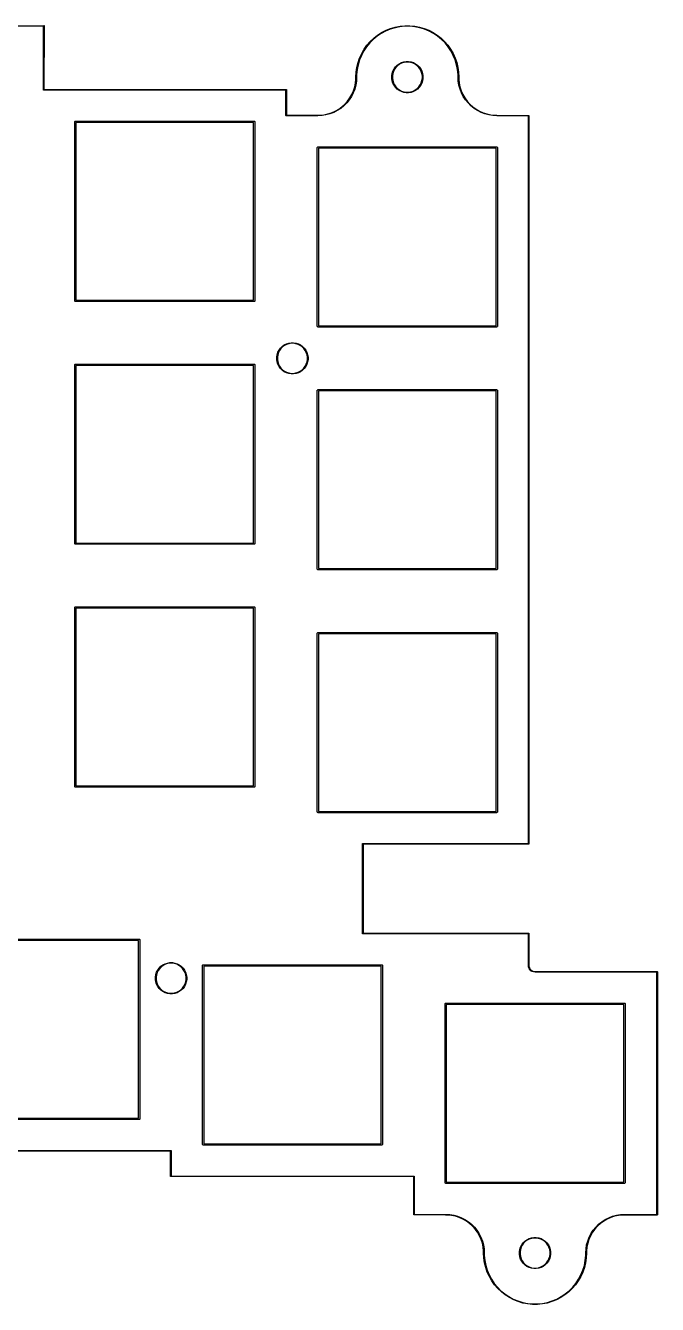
# Model space of a CAD drawing. Header units: millimetres. Extents: x 65 to 170, y -149 to -48.
# Drawn here: x 120.6 to 170.1, y -148.5 to -48.5 of the extents above; entities that cross this region are included whole.
import ezdxf

# ---------------------------------------------------------------- set-up
doc = ezdxf.new("R2010")
doc.units = ezdxf.units.MM
doc.layers.add('Edge.Cuts', color=254, linetype='CONTINUOUS', true_color=0xd0d2cd)

msp = doc.modelspace()

# ---------------------------------------------------------------- linework, layer by layer
at = {"layer": 'Edge.Cuts', "linetype": 'CONTINUOUS'}
for p, q in [((103.025, -48.475), (122.022325, -48.475)), ((122.01486, -48.525), (103.025, -48.525)), ((121.995, -53.4999), (122.01486, -48.525)), ((122.022325, -48.475), (122.030525, -48.466865)), ((122.030525, -48.466865), (122.049659, -48.466941)), ((122.065, -48.4901), (122.0451, -53.474986)), ((122.049659, -48.466941), (122.063135, -48.480525)), ((122.063135, -48.480525), (122.065, -48.4901)), ((148.165271, -49.221332), (148.4875, -49.014248)), ((148.798419, -48.902309), (148.453977, -49.086417)), ((148.4875, -49.014248), (148.827955, -48.838731)), ((149.159248, -48.752849), (148.798419, -48.902309)), ((148.827955, -48.838731), (149.183551, -48.696372)), ((149.532989, -48.639475), (149.159248, -48.752849)), ((149.183551, -48.696372), (149.55107, -48.588458)), ((149.916043, -48.563281), (149.532989, -48.639475)), ((149.55107, -48.588458), (149.927183, -48.515969)), ((150.304721, -48.525), (149.916043, -48.563281)), ((149.927183, -48.515969), (150.308483, -48.479559)), ((150.695279, -48.525), (150.304721, -48.525)), ((150.308483, -48.479559), (150.691517, -48.479559)), ((150.691517, -48.479559), (151.072817, -48.515969)), ((151.083957, -48.563281), (150.695279, -48.525)), ((151.072817, -48.515969), (151.44893, -48.588458)), ((151.467011, -48.639475), (151.083957, -48.563281)), ((151.44893, -48.588458), (151.816449, -48.696372)), ((151.840752, -48.752849), (151.467011, -48.639475)), ((151.816449, -48.696372), (152.172045, -48.838731)), ((152.201581, -48.902309), (151.840752, -48.752849)), ((152.172045, -48.838731), (152.5125, -49.014248)), ((152.546023, -49.086417), (152.201581, -48.902309)), ((152.5125, -49.014248), (152.834729, -49.221332)), ((147.113955, -50.323921), (147.336136, -50.01191)), ((147.551167, -49.827334), (147.303399, -50.129239)), ((147.336136, -50.01191), (147.58697, -49.722432)), ((147.827334, -49.551167), (147.551167, -49.827334)), ((147.58697, -49.722432), (147.864186, -49.458108)), ((148.129239, -49.303399), (147.827334, -49.551167)), ((147.864186, -49.458108), (148.165271, -49.221332)), ((148.453977, -49.086417), (148.129239, -49.303399)), ((152.870761, -49.303399), (152.546023, -49.086417)), ((152.834729, -49.221332), (153.135814, -49.458108)), ((153.172666, -49.551167), (152.870761, -49.303399)), ((153.135814, -49.458108), (153.41303, -49.722432)), ((153.448833, -49.827334), (153.172666, -49.551167)), ((153.41303, -49.722432), (153.663864, -50.01191)), ((153.696601, -50.129239), (153.448833, -49.827334)), ((153.663864, -50.01191), (153.886045, -50.323921)), ((146.638041, -51.366026), (146.763319, -51.004059)), ((146.902309, -50.798419), (146.752849, -51.159248)), ((146.763319, -51.004059), (146.922437, -50.655638)), ((147.086417, -50.453977), (146.902309, -50.798419)), ((146.922437, -50.655638), (147.113955, -50.323921)), ((147.303399, -50.129239), (147.086417, -50.453977)), ((153.913583, -50.453977), (153.696601, -50.129239)), ((153.886045, -50.323921), (154.077563, -50.655638)), ((154.097691, -50.798419), (153.913583, -50.453977)), ((154.077563, -50.655638), (154.236681, -51.004059)), ((154.247151, -51.159248), (154.097691, -50.798419)), ((154.236681, -51.004059), (154.361959, -51.366026)), ((146.493226, -52.117399), (146.547737, -51.738264)), ((146.563281, -51.916043), (146.525, -52.304721)), ((146.547737, -51.738264), (146.638041, -51.366026)), ((146.639475, -51.532989), (146.563281, -51.916043)), ((146.752849, -51.159248), (146.639475, -51.532989)), ((149.368248, -52.031213), (149.455516, -51.859939)), ((149.49505, -51.884166), (149.411085, -52.048957)), ((149.455516, -51.859939), (149.568503, -51.704426)), ((149.60376, -51.734539), (149.49505, -51.884166)), ((149.568503, -51.704426), (149.704426, -51.568503)), ((149.734539, -51.60376), (149.60376, -51.734539)), ((149.704426, -51.568503), (149.859939, -51.455516)), ((149.884166, -51.49505), (149.734539, -51.60376)), ((149.859939, -51.455516), (150.031213, -51.368248)), ((150.048957, -51.411085), (149.884166, -51.49505)), ((150.031213, -51.368248), (150.214029, -51.308847)), ((150.224854, -51.353933), (150.048957, -51.411085)), ((150.214029, -51.308847), (150.403888, -51.278776)), ((150.407526, -51.325), (150.224854, -51.353933)), ((150.403888, -51.278776), (150.596112, -51.278776)), ((150.592474, -51.325), (150.407526, -51.325)), ((150.775146, -51.353933), (150.592474, -51.325)), ((150.596112, -51.278776), (150.785971, -51.308847)), ((150.951043, -51.411085), (150.775146, -51.353933)), ((150.785971, -51.308847), (150.968787, -51.368248)), ((151.115834, -51.49505), (150.951043, -51.411085)), ((150.968787, -51.368248), (151.140061, -51.455516)), ((151.265461, -51.60376), (151.115834, -51.49505)), ((151.140061, -51.455516), (151.295574, -51.568503)), ((151.39624, -51.734539), (151.265461, -51.60376)), ((151.295574, -51.568503), (151.431497, -51.704426)), ((151.50495, -51.884166), (151.39624, -51.734539)), ((151.431497, -51.704426), (151.544484, -51.859939)), ((151.588915, -52.048957), (151.50495, -51.884166)), ((151.544484, -51.859939), (151.631752, -52.031213)), ((154.360525, -51.532989), (154.247151, -51.159248)), ((154.436719, -51.916043), (154.360525, -51.532989)), ((154.361959, -51.366026), (154.452263, -51.738264)), ((154.475, -52.304721), (154.436719, -51.916043)), ((154.452263, -51.738264), (154.506774, -52.117399)), ((146.377573, -53.271043), (146.442405, -52.966031)), ((146.442405, -52.966031), (146.475, -52.655913)), ((146.508429, -52.816199), (146.458896, -53.128933)), ((146.475, -52.5), (146.493226, -52.117399)), ((146.475, -52.655913), (146.475, -52.5)), ((146.525, -52.5), (146.508429, -52.816199)), ((146.525, -52.304721), (146.525, -52.5)), ((149.278776, -52.403888), (149.308847, -52.214029)), ((149.278776, -52.407526), (149.278776, -52.403888)), ((149.278776, -52.596112), (149.278776, -52.407526)), ((149.308847, -52.785971), (149.278776, -52.596112)), ((149.308847, -52.214029), (149.368248, -52.031213)), ((149.368248, -52.968787), (149.308847, -52.785971)), ((149.353933, -52.224854), (149.325, -52.407526)), ((149.325, -52.407526), (149.325, -52.592474)), ((149.325, -52.592474), (149.353933, -52.775146)), ((149.411085, -52.048957), (149.353933, -52.224854)), ((149.353933, -52.775146), (149.411085, -52.951043)), ((149.455516, -53.140061), (149.368248, -52.968787)), ((149.411085, -52.951043), (149.49505, -53.115834)), ((151.50495, -53.115834), (151.588915, -52.951043)), ((151.631752, -52.968787), (151.544484, -53.140061)), ((151.646067, -52.224854), (151.588915, -52.048957)), ((151.588915, -52.951043), (151.646067, -52.775146)), ((151.631752, -52.031213), (151.691153, -52.214029)), ((151.691153, -52.785971), (151.631752, -52.968787)), ((151.675, -52.407526), (151.646067, -52.224854)), ((151.646067, -52.775146), (151.675, -52.592474)), ((151.675, -52.592474), (151.675, -52.407526)), ((151.691153, -52.214029), (151.721224, -52.403888)), ((151.721224, -52.596112), (151.691153, -52.785971)), ((151.721224, -52.403888), (151.721224, -52.596112)), ((154.475, -52.5), (154.475, -52.304721)), ((154.491571, -52.816199), (154.475, -52.5)), ((154.541104, -53.128933), (154.491571, -52.816199)), ((154.506774, -52.117399), (154.525, -52.5)), ((154.525, -52.5), (154.525, -52.655913)), ((154.525, -52.655913), (154.557595, -52.966031)), ((154.557595, -52.966031), (154.622427, -53.271043)), ((121.996865, -53.509475), (121.995, -53.4999)), ((121.996907, -53.509518), (121.996865, -53.509475)), ((121.996908, -53.509579), (121.996907, -53.509518)), ((122.003611, -53.516275), (121.996908, -53.509579)), ((122.010341, -53.523059), (122.003611, -53.516275)), ((122.010402, -53.523059), (122.010341, -53.523059)), ((122.010445, -53.523102), (122.010402, -53.523059)), ((122.020013, -53.525), (122.010445, -53.523102)), ((140.985, -53.515013), (122.020013, -53.525)), ((122.0451, -53.474986), (141.009987, -53.465)), ((140.985, -55.5), (140.985, -53.515013)), ((141.009987, -53.465), (141.019555, -53.466898)), ((141.019555, -53.466898), (141.01956, -53.466903)), ((141.01956, -53.466903), (141.019567, -53.466903)), ((141.019567, -53.466903), (141.026323, -53.473659)), ((141.026323, -53.473659), (141.033092, -53.480421)), ((141.033092, -53.480421), (141.033092, -53.480428)), ((141.033092, -53.480428), (141.033097, -53.480433)), ((141.033097, -53.480433), (141.035, -53.49)), ((141.035, -53.49), (141.035, -55.475)), ((146.119726, -54.0125), (145.947276, -54.27805)), ((145.998469, -54.122525), (146.154382, -53.852475)), ((146.263475, -53.730378), (146.119726, -54.0125)), ((146.154382, -53.852475), (146.281213, -53.567608)), ((146.376946, -53.434776), (146.263475, -53.730378)), ((146.281213, -53.567608), (146.377573, -53.271043)), ((146.458896, -53.128933), (146.376946, -53.434776)), ((149.568503, -53.295574), (149.455516, -53.140061)), ((149.49505, -53.115834), (149.60376, -53.265461)), ((149.704426, -53.431497), (149.568503, -53.295574)), ((149.60376, -53.265461), (149.734539, -53.39624)), ((149.859939, -53.544484), (149.704426, -53.431497)), ((149.734539, -53.39624), (149.884166, -53.50495)), ((150.031213, -53.631752), (149.859939, -53.544484)), ((149.884166, -53.50495), (150.048957, -53.588915)), ((150.214029, -53.691153), (150.031213, -53.631752)), ((150.048957, -53.588915), (150.224854, -53.646067)), ((150.403888, -53.721224), (150.214029, -53.691153)), ((150.224854, -53.646067), (150.407526, -53.675)), ((150.596112, -53.721224), (150.403888, -53.721224)), ((150.407526, -53.675), (150.592474, -53.675)), ((150.592474, -53.675), (150.775146, -53.646067)), ((150.785971, -53.691153), (150.596112, -53.721224)), ((150.775146, -53.646067), (150.951043, -53.588915)), ((150.968787, -53.631752), (150.785971, -53.691153)), ((150.951043, -53.588915), (151.115834, -53.50495)), ((151.140061, -53.544484), (150.968787, -53.631752)), ((151.115834, -53.50495), (151.265461, -53.39624)), ((151.295574, -53.431497), (151.140061, -53.544484)), ((151.265461, -53.39624), (151.39624, -53.265461)), ((151.431497, -53.295574), (151.295574, -53.431497)), ((151.39624, -53.265461), (151.50495, -53.115834)), ((151.544484, -53.140061), (151.431497, -53.295574)), ((154.623054, -53.434776), (154.541104, -53.128933)), ((154.622427, -53.271043), (154.718787, -53.567608)), ((154.736525, -53.730378), (154.623054, -53.434776)), ((154.718787, -53.567608), (154.845618, -53.852475)), ((154.880274, -54.0125), (154.736525, -53.730378)), ((154.845618, -53.852475), (155.001531, -54.122525)), ((155.052724, -54.27805), (154.880274, -54.0125)), ((144.852475, -55.154382), (145.122525, -54.998469)), ((145.27805, -54.947276), (145.0125, -55.119726)), ((145.122525, -54.998469), (145.374797, -54.815182)), ((145.52412, -54.748013), (145.27805, -54.947276)), ((145.374797, -54.815182), (145.606529, -54.606529)), ((145.748013, -54.52412), (145.52412, -54.748013)), ((145.606529, -54.606529), (145.815182, -54.374797)), ((145.947276, -54.27805), (145.748013, -54.52412)), ((145.815182, -54.374797), (145.998469, -54.122525)), ((155.001531, -54.122525), (155.184818, -54.374797)), ((155.251987, -54.52412), (155.052724, -54.27805)), ((155.184818, -54.374797), (155.393471, -54.606529)), ((155.47588, -54.748013), (155.251987, -54.52412)), ((155.393471, -54.606529), (155.625203, -54.815182)), ((155.72195, -54.947276), (155.47588, -54.748013)), ((155.625203, -54.815182), (155.877475, -54.998469)), ((155.9875, -55.119726), (155.72195, -54.947276)), ((155.877475, -54.998469), (156.147525, -55.154382)), ((124.45, -56), (124.453806, -55.980866)), ((124.45, -70), (124.45, -56)), ((124.453806, -55.980866), (124.480866, -55.953806)), ((124.480866, -55.953806), (124.5, -55.95)), ((124.5, -55.95), (138.5, -55.95)), ((138.5, -55.95), (138.519134, -55.953806)), ((138.519134, -55.953806), (138.546194, -55.980866)), ((138.546194, -55.980866), (138.55, -56)), ((138.55, -56), (138.55, -70)), ((140.986903, -55.509567), (140.985, -55.5)), ((141.000433, -55.523097), (140.986903, -55.509567)), ((141.01, -55.525), (141.000433, -55.523097)), ((143.5, -55.525), (141.01, -55.525)), ((141.035, -55.475), (143.5, -55.475)), ((143.5, -55.475), (143.655913, -55.475)), ((143.816199, -55.508429), (143.5, -55.525)), ((143.655913, -55.475), (143.966031, -55.442405)), ((144.128933, -55.458896), (143.816199, -55.508429)), ((143.966031, -55.442405), (144.271043, -55.377573)), ((144.434776, -55.376946), (144.128933, -55.458896)), ((144.271043, -55.377573), (144.567608, -55.281213)), ((144.730378, -55.263475), (144.434776, -55.376946)), ((144.567608, -55.281213), (144.852475, -55.154382)), ((145.0125, -55.119726), (144.730378, -55.263475)), ((156.269622, -55.263475), (155.9875, -55.119726)), ((156.147525, -55.154382), (156.432392, -55.281213)), ((156.565224, -55.376946), (156.269622, -55.263475)), ((156.432392, -55.281213), (156.728957, -55.377573)), ((156.871067, -55.458896), (156.565224, -55.376946)), ((156.728957, -55.377573), (157.033969, -55.442405)), ((157.183801, -55.508429), (156.871067, -55.458896)), ((157.033969, -55.442405), (157.344087, -55.475)), ((157.499738, -55.524986), (157.183801, -55.508429)), ((157.344087, -55.475), (157.5, -55.475)), ((157.4998, -55.524999), (157.499738, -55.524986)), ((159.975, -55.5448), (157.4998, -55.524999)), ((157.5, -55.475), (157.500075, -55.475024)), ((157.500075, -55.475024), (157.5002, -55.475001)), ((157.5002, -55.475001), (160.0002, -55.495001)), ((159.975, -112.455), (159.975, -55.5448)), ((160.0002, -55.495001), (160.009379, -55.496903)), ((160.009379, -55.496903), (160.009567, -55.496903)), ((160.009567, -55.496903), (160.009616, -55.496952)), ((160.009616, -55.496952), (160.009751, -55.49698)), ((160.009751, -55.49698), (160.016399, -55.503735)), ((160.016399, -55.503735), (160.023097, -55.510433)), ((160.023097, -55.510433), (160.023123, -55.510568)), ((160.023123, -55.510568), (160.023173, -55.510618)), ((160.023173, -55.510618), (160.023171, -55.510807)), ((160.023171, -55.510807), (160.025, -55.52)), ((160.025, -55.52), (160.025, -112.48)), ((124.55, -56.05), (124.55, -69.95)), ((138.45, -56.05), (124.55, -56.05)), ((138.45, -69.95), (138.45, -56.05)), ((143.45, -58), (143.453806, -57.980866)), ((143.45, -72), (143.45, -58)), ((143.453806, -57.980866), (143.480866, -57.953806)), ((143.480866, -57.953806), (143.5, -57.95)), ((143.5, -57.95), (157.5, -57.95)), ((157.5, -57.95), (157.519134, -57.953806)), ((157.519134, -57.953806), (157.546194, -57.980866)), ((157.546194, -57.980866), (157.55, -58)), ((157.55, -58), (157.55, -72)), ((143.55, -58.05), (143.55, -71.95)), ((157.45, -58.05), (143.55, -58.05)), ((157.45, -71.95), (157.45, -58.05)), ((124.453806, -70.019134), (124.45, -70)), ((124.480866, -70.046194), (124.453806, -70.019134)), ((124.55, -69.95), (138.45, -69.95)), ((138.546194, -70.019134), (138.519134, -70.046194)), ((138.55, -70), (138.546194, -70.019134)), ((124.5, -70.05), (124.480866, -70.046194)), ((138.5, -70.05), (124.5, -70.05)), ((138.519134, -70.046194), (138.5, -70.05)), ((143.453806, -72.019134), (143.45, -72)), ((143.480866, -72.046194), (143.453806, -72.019134)), ((143.55, -71.95), (157.45, -71.95)), ((157.546194, -72.019134), (157.519134, -72.046194)), ((157.55, -72), (157.546194, -72.019134)), ((143.5, -72.05), (143.480866, -72.046194)), ((157.5, -72.05), (143.5, -72.05)), ((157.519134, -72.046194), (157.5, -72.05)), ((140.308847, -74.214029), (140.368248, -74.031213)), ((140.368248, -74.031213), (140.455516, -73.859939)), ((140.49505, -73.884166), (140.411085, -74.048957)), ((140.455516, -73.859939), (140.568503, -73.704426)), ((140.60376, -73.734539), (140.49505, -73.884166)), ((140.568503, -73.704426), (140.704426, -73.568503)), ((140.734539, -73.60376), (140.60376, -73.734539)), ((140.704426, -73.568503), (140.859939, -73.455516)), ((140.884166, -73.49505), (140.734539, -73.60376)), ((140.859939, -73.455516), (141.031213, -73.368248)), ((141.048957, -73.411085), (140.884166, -73.49505)), ((141.031213, -73.368248), (141.214029, -73.308847)), ((141.224854, -73.353933), (141.048957, -73.411085)), ((141.214029, -73.308847), (141.403888, -73.278776)), ((141.407526, -73.325), (141.224854, -73.353933)), ((141.403888, -73.278776), (141.596112, -73.278776)), ((141.592474, -73.325), (141.407526, -73.325)), ((141.775146, -73.353933), (141.592474, -73.325)), ((141.596112, -73.278776), (141.785971, -73.308847)), ((141.951043, -73.411085), (141.775146, -73.353933)), ((141.785971, -73.308847), (141.968787, -73.368248)), ((142.115834, -73.49505), (141.951043, -73.411085)), ((141.968787, -73.368248), (142.140061, -73.455516)), ((142.265461, -73.60376), (142.115834, -73.49505)), ((142.140061, -73.455516), (142.295574, -73.568503)), ((142.39624, -73.734539), (142.265461, -73.60376)), ((142.295574, -73.568503), (142.431497, -73.704426)), ((142.50495, -73.884166), (142.39624, -73.734539)), ((142.431497, -73.704426), (142.544484, -73.859939)), ((142.588915, -74.048957), (142.50495, -73.884166)), ((142.544484, -73.859939), (142.631752, -74.031213)), ((142.631752, -74.031213), (142.691153, -74.214029)), ((124.45, -75), (124.453806, -74.980866)), ((124.45, -89), (124.45, -75)), ((124.453806, -74.980866), (124.480866, -74.953806)), ((124.480866, -74.953806), (124.5, -74.95)), ((124.5, -74.95), (138.5, -74.95)), ((138.5, -74.95), (138.519134, -74.953806)), ((138.519134, -74.953806), (138.546194, -74.980866)), ((138.546194, -74.980866), (138.55, -75)), ((138.55, -75), (138.55, -89)), ((140.278776, -74.403888), (140.308847, -74.214029)), ((140.278776, -74.407526), (140.278776, -74.403888)), ((140.278776, -74.596112), (140.278776, -74.407526)), ((140.308847, -74.785971), (140.278776, -74.596112)), ((140.368248, -74.968787), (140.308847, -74.785971)), ((140.353933, -74.224854), (140.325, -74.407526)), ((140.325, -74.407526), (140.325, -74.592474)), ((140.325, -74.592474), (140.353933, -74.775146)), ((140.411085, -74.048957), (140.353933, -74.224854)), ((140.353933, -74.775146), (140.411085, -74.951043)), ((140.455516, -75.140061), (140.368248, -74.968787)), ((140.411085, -74.951043), (140.49505, -75.115834)), ((142.50495, -75.115834), (142.588915, -74.951043)), ((142.631752, -74.968787), (142.544484, -75.140061)), ((142.646067, -74.224854), (142.588915, -74.048957)), ((142.588915, -74.951043), (142.646067, -74.775146)), ((142.691153, -74.785971), (142.631752, -74.968787)), ((142.675, -74.407526), (142.646067, -74.224854)), ((142.646067, -74.775146), (142.675, -74.592474)), ((142.675, -74.592474), (142.675, -74.407526)), ((142.691153, -74.214029), (142.721224, -74.403888)), ((142.721224, -74.596112), (142.691153, -74.785971)), ((142.721224, -74.403888), (142.721224, -74.596112)), ((124.55, -75.05), (124.55, -88.95)), ((138.45, -75.05), (124.55, -75.05)), ((138.45, -88.95), (138.45, -75.05)), ((140.568503, -75.295574), (140.455516, -75.140061)), ((140.49505, -75.115834), (140.60376, -75.265461)), ((140.704426, -75.431497), (140.568503, -75.295574)), ((140.60376, -75.265461), (140.734539, -75.39624)), ((140.859939, -75.544484), (140.704426, -75.431497)), ((140.734539, -75.39624), (140.884166, -75.50495)), ((141.031213, -75.631752), (140.859939, -75.544484)), ((140.884166, -75.50495), (141.048957, -75.588915)), ((141.214029, -75.691153), (141.031213, -75.631752)), ((141.048957, -75.588915), (141.224854, -75.646067)), ((141.403888, -75.721224), (141.214029, -75.691153)), ((141.224854, -75.646067), (141.407526, -75.675)), ((141.596112, -75.721224), (141.403888, -75.721224)), ((141.407526, -75.675), (141.592474, -75.675)), ((141.592474, -75.675), (141.775146, -75.646067)), ((141.785971, -75.691153), (141.596112, -75.721224)), ((141.775146, -75.646067), (141.951043, -75.588915)), ((141.968787, -75.631752), (141.785971, -75.691153)), ((141.951043, -75.588915), (142.115834, -75.50495)), ((142.140061, -75.544484), (141.968787, -75.631752)), ((142.115834, -75.50495), (142.265461, -75.39624)), ((142.295574, -75.431497), (142.140061, -75.544484)), ((142.265461, -75.39624), (142.39624, -75.265461)), ((142.431497, -75.295574), (142.295574, -75.431497)), ((142.39624, -75.265461), (142.50495, -75.115834)), ((142.544484, -75.140061), (142.431497, -75.295574)), ((143.45, -77), (143.453806, -76.980866)), ((143.45, -91), (143.45, -77)), ((143.453806, -76.980866), (143.480866, -76.953806)), ((143.480866, -76.953806), (143.5, -76.95)), ((143.5, -76.95), (157.5, -76.95)), ((157.5, -76.95), (157.519134, -76.953806)), ((157.519134, -76.953806), (157.546194, -76.980866)), ((157.546194, -76.980866), (157.55, -77)), ((157.55, -77), (157.55, -91)), ((143.55, -77.05), (143.55, -90.95)), ((157.45, -77.05), (143.55, -77.05)), ((157.45, -90.95), (157.45, -77.05)), ((124.453806, -89.019134), (124.45, -89)), ((124.480866, -89.046194), (124.453806, -89.019134)), ((124.5, -89.05), (124.480866, -89.046194)), ((124.55, -88.95), (138.45, -88.95)), ((138.519134, -89.046194), (138.5, -89.05)), ((138.546194, -89.019134), (138.519134, -89.046194)), ((138.55, -89), (138.546194, -89.019134)), ((138.5, -89.05), (124.5, -89.05)), ((143.453806, -91.019134), (143.45, -91)), ((143.480866, -91.046194), (143.453806, -91.019134)), ((143.5, -91.05), (143.480866, -91.046194)), ((143.55, -90.95), (157.45, -90.95)), ((157.519134, -91.046194), (157.5, -91.05)), ((157.546194, -91.019134), (157.519134, -91.046194)), ((157.55, -91), (157.546194, -91.019134)), ((157.5, -91.05), (143.5, -91.05)), ((124.45, -94), (124.453806, -93.980866)), ((124.45, -108), (124.45, -94)), ((124.453806, -93.980866), (124.480866, -93.953806)), ((124.480866, -93.953806), (124.5, -93.95)), ((124.5, -93.95), (138.5, -93.95)), ((124.55, -94.05), (124.55, -107.95)), ((138.45, -94.05), (124.55, -94.05)), ((138.45, -107.95), (138.45, -94.05)), ((138.5, -93.95), (138.519134, -93.953806)), ((138.519134, -93.953806), (138.546194, -93.980866)), ((138.546194, -93.980866), (138.55, -94)), ((138.55, -94), (138.55, -108)), ((143.45, -96), (143.453806, -95.980866)), ((143.45, -110), (143.45, -96)), ((143.453806, -95.980866), (143.480866, -95.953806)), ((143.480866, -95.953806), (143.5, -95.95)), ((143.5, -95.95), (157.5, -95.95)), ((143.55, -96.05), (143.55, -109.95)), ((157.45, -96.05), (143.55, -96.05)), ((157.45, -109.95), (157.45, -96.05)), ((157.5, -95.95), (157.519134, -95.953806)), ((157.519134, -95.953806), (157.546194, -95.980866)), ((157.546194, -95.980866), (157.55, -96)), ((157.55, -96), (157.55, -110)), ((124.453806, -108.019134), (124.45, -108)), ((124.480866, -108.046194), (124.453806, -108.019134)), ((124.5, -108.05), (124.480866, -108.046194)), ((138.5, -108.05), (124.5, -108.05)), ((124.55, -107.95), (138.45, -107.95)), ((138.519134, -108.046194), (138.5, -108.05)), ((138.546194, -108.019134), (138.519134, -108.046194)), ((138.55, -108), (138.546194, -108.019134)), ((143.453806, -110.019134), (143.45, -110)), ((143.480866, -110.046194), (143.453806, -110.019134)), ((143.5, -110.05), (143.480866, -110.046194)), ((157.5, -110.05), (143.5, -110.05)), ((143.55, -109.95), (157.45, -109.95)), ((157.519134, -110.046194), (157.5, -110.05)), ((157.546194, -110.019134), (157.519134, -110.046194)), ((157.55, -110), (157.546194, -110.019134)), ((146.985, -112.48), (146.986903, -112.470433)), ((146.985, -119.5), (146.985, -112.48)), ((146.986903, -112.470433), (147.000433, -112.456903)), ((147.000433, -112.456903), (147.01, -112.455)), ((147.01, -112.455), (159.975, -112.455)), ((160, -112.505), (147.035, -112.505)), ((147.035, -112.505), (147.035, -119.475)), ((160.009567, -112.503097), (160, -112.505)), ((160.023097, -112.489567), (160.009567, -112.503097)), ((160.025, -112.48), (160.023097, -112.489567)), ((115.5, -119.95), (129.5, -119.95)), ((129.45, -120.05), (115.55, -120.05)), ((129.45, -133.95), (129.45, -120.05)), ((129.5, -119.95), (129.519134, -119.953806)), ((129.519134, -119.953806), (129.546194, -119.980866)), ((129.546194, -119.980866), (129.55, -120)), ((129.55, -120), (129.55, -134)), ((146.986903, -119.509567), (146.985, -119.5)), ((147.000433, -119.523097), (146.986903, -119.509567)), ((147.01, -119.525), (147.000433, -119.523097)), ((159.975, -119.525), (147.01, -119.525)), ((147.035, -119.475), (160, -119.475)), ((159.975, -122), (159.975, -119.525)), ((160, -119.475), (160.009567, -119.476903)), ((160.009567, -119.476903), (160.023097, -119.490433)), ((160.023097, -119.490433), (160.025, -119.5)), ((160.025, -119.5), (160.025, -122)), ((131.204426, -122.068503), (131.359939, -121.955516)), ((131.384166, -121.99505), (131.234539, -122.10376)), ((131.359939, -121.955516), (131.531213, -121.868248)), ((131.548957, -121.911085), (131.384166, -121.99505)), ((131.531213, -121.868248), (131.714029, -121.808847)), ((131.724854, -121.853933), (131.548957, -121.911085)), ((131.714029, -121.808847), (131.903888, -121.778776)), ((131.907526, -121.825), (131.724854, -121.853933)), ((131.903888, -121.778776), (132.096112, -121.778776)), ((132.092474, -121.825), (131.907526, -121.825)), ((132.275146, -121.853933), (132.092474, -121.825)), ((132.096112, -121.778776), (132.285971, -121.808847)), ((132.451043, -121.911085), (132.275146, -121.853933)), ((132.285971, -121.808847), (132.468787, -121.868248)), ((132.615834, -121.99505), (132.451043, -121.911085)), ((132.468787, -121.868248), (132.640061, -121.955516)), ((132.765461, -122.10376), (132.615834, -121.99505)), ((132.640061, -121.955516), (132.795574, -122.068503)), ((134.45, -122), (134.453806, -121.980866)), ((134.45, -136), (134.45, -122)), ((134.453806, -121.980866), (134.480866, -121.953806)), ((134.480866, -121.953806), (134.5, -121.95)), ((134.5, -121.95), (148.5, -121.95)), ((134.55, -122.05), (134.55, -135.95)), ((148.45, -122.05), (134.55, -122.05)), ((148.45, -135.95), (148.45, -122.05)), ((148.5, -121.95), (148.519134, -121.953806)), ((148.519134, -121.953806), (148.546194, -121.980866)), ((148.546194, -121.980866), (148.55, -122)), ((148.55, -122), (148.55, -136)), ((159.988163, -122.116823), (159.975, -122)), ((160.025, -122), (160.025, -122.062535)), ((160.025, -122.062535), (160.057371, -122.183343)), ((130.778776, -122.903888), (130.808847, -122.714029)), ((130.778776, -122.907526), (130.778776, -122.903888)), ((130.778776, -123.096112), (130.778776, -122.907526)), ((130.808847, -122.714029), (130.868248, -122.531213)), ((130.853933, -122.724854), (130.825, -122.907526)), ((130.825, -122.907526), (130.825, -123.092474)), ((130.911085, -122.548957), (130.853933, -122.724854)), ((130.868248, -122.531213), (130.955516, -122.359939)), ((130.99505, -122.384166), (130.911085, -122.548957)), ((130.955516, -122.359939), (131.068503, -122.204426)), ((131.10376, -122.234539), (130.99505, -122.384166)), ((131.068503, -122.204426), (131.204426, -122.068503)), ((131.234539, -122.10376), (131.10376, -122.234539)), ((132.89624, -122.234539), (132.765461, -122.10376)), ((132.795574, -122.068503), (132.931497, -122.204426)), ((133.00495, -122.384166), (132.89624, -122.234539)), ((132.931497, -122.204426), (133.044484, -122.359939)), ((133.088915, -122.548957), (133.00495, -122.384166)), ((133.044484, -122.359939), (133.131752, -122.531213)), ((133.146067, -122.724854), (133.088915, -122.548957)), ((133.131752, -122.531213), (133.191153, -122.714029)), ((133.175, -122.907526), (133.146067, -122.724854)), ((133.175, -123.092474), (133.175, -122.907526)), ((133.191153, -122.714029), (133.221224, -122.903888)), ((133.221224, -122.903888), (133.221224, -123.096112)), ((160.026992, -122.227789), (159.988163, -122.116823)), ((160.089539, -122.327332), (160.026992, -122.227789)), ((160.057371, -122.183343), (160.119906, -122.291657)), ((160.172668, -122.410461), (160.089539, -122.327332)), ((160.119906, -122.291657), (160.208343, -122.380094)), ((160.272211, -122.473008), (160.172668, -122.410461)), ((160.208343, -122.380094), (160.316657, -122.442629)), ((160.383177, -122.511837), (160.272211, -122.473008)), ((160.316657, -122.442629), (160.437465, -122.475)), ((160.5, -122.525), (160.383177, -122.511837)), ((160.437465, -122.475), (160.5, -122.475)), ((160.5, -122.475), (170.06, -122.475)), ((170.035, -122.525), (160.5, -122.525)), ((170.035, -141.475), (170.035, -122.525)), ((170.06, -122.475), (170.069567, -122.476903)), ((170.069567, -122.476903), (170.083097, -122.490433)), ((170.083097, -122.490433), (170.085, -122.5)), ((170.085, -122.5), (170.085, -141.5)), ((130.808847, -123.285971), (130.778776, -123.096112)), ((130.868248, -123.468787), (130.808847, -123.285971)), ((130.825, -123.092474), (130.853933, -123.275146)), ((130.853933, -123.275146), (130.911085, -123.451043)), ((130.955516, -123.640061), (130.868248, -123.468787)), ((130.911085, -123.451043), (130.99505, -123.615834)), ((131.068503, -123.795574), (130.955516, -123.640061)), ((130.99505, -123.615834), (131.10376, -123.765461)), ((131.204426, -123.931497), (131.068503, -123.795574)), ((131.10376, -123.765461), (131.234539, -123.89624)), ((131.359939, -124.044484), (131.204426, -123.931497)), ((131.234539, -123.89624), (131.384166, -124.00495)), ((131.531213, -124.131752), (131.359939, -124.044484)), ((131.384166, -124.00495), (131.548957, -124.088915)), ((132.451043, -124.088915), (132.615834, -124.00495)), ((132.640061, -124.044484), (132.468787, -124.131752)), ((132.615834, -124.00495), (132.765461, -123.89624)), ((132.795574, -123.931497), (132.640061, -124.044484)), ((132.765461, -123.89624), (132.89624, -123.765461)), ((132.931497, -123.795574), (132.795574, -123.931497)), ((132.89624, -123.765461), (133.00495, -123.615834)), ((133.044484, -123.640061), (132.931497, -123.795574)), ((133.00495, -123.615834), (133.088915, -123.451043)), ((133.131752, -123.468787), (133.044484, -123.640061)), ((133.088915, -123.451043), (133.146067, -123.275146)), ((133.191153, -123.285971), (133.131752, -123.468787)), ((133.146067, -123.275146), (133.175, -123.092474)), ((133.221224, -123.096112), (133.191153, -123.285971)), ((131.714029, -124.191153), (131.531213, -124.131752)), ((131.548957, -124.088915), (131.724854, -124.146067)), ((131.903888, -124.221224), (131.714029, -124.191153)), ((131.724854, -124.146067), (131.907526, -124.175)), ((132.096112, -124.221224), (131.903888, -124.221224)), ((131.907526, -124.175), (132.092474, -124.175)), ((132.092474, -124.175), (132.275146, -124.146067)), ((132.285971, -124.191153), (132.096112, -124.221224)), ((132.275146, -124.146067), (132.451043, -124.088915)), ((132.468787, -124.131752), (132.285971, -124.191153)), ((153.45, -125), (153.453806, -124.980866)), ((153.45, -139), (153.45, -125)), ((153.453806, -124.980866), (153.480866, -124.953806)), ((153.480866, -124.953806), (153.5, -124.95)), ((153.5, -124.95), (167.5, -124.95)), ((153.55, -125.05), (153.55, -138.95)), ((167.45, -125.05), (153.55, -125.05)), ((167.45, -138.95), (167.45, -125.05)), ((167.5, -124.95), (167.519134, -124.953806)), ((167.519134, -124.953806), (167.546194, -124.980866)), ((167.546194, -124.980866), (167.55, -125)), ((167.55, -125), (167.55, -139)), ((129.5, -134.05), (115.5, -134.05)), ((115.55, -133.95), (129.45, -133.95)), ((129.519134, -134.046194), (129.5, -134.05)), ((129.546194, -134.019134), (129.519134, -134.046194)), ((129.55, -134), (129.546194, -134.019134)), ((134.453806, -136.019134), (134.45, -136)), ((134.480866, -136.046194), (134.453806, -136.019134)), ((134.5, -136.05), (134.480866, -136.046194)), ((148.5, -136.05), (134.5, -136.05)), ((134.55, -135.95), (148.45, -135.95)), ((148.519134, -136.046194), (148.5, -136.05)), ((148.546194, -136.019134), (148.519134, -136.046194)), ((148.55, -136), (148.546194, -136.019134)), ((81.500004, -136.475), (131.98, -136.475)), ((131.955, -136.525), (81.500004, -136.525)), ((131.955, -138.5), (131.955, -136.525)), ((131.98, -136.475), (131.989567, -136.476903)), ((131.989567, -136.476903), (132.003097, -136.490433)), ((132.003097, -136.490433), (132.005, -136.5)), ((132.005, -136.5), (132.005, -138.475)), ((131.956903, -138.509567), (131.955, -138.5)), ((131.970433, -138.523097), (131.956903, -138.509567)), ((131.98, -138.525), (131.970433, -138.523097)), ((150.995, -138.525), (131.98, -138.525)), ((132.005, -138.475), (151.02, -138.475)), ((150.995, -141.49), (150.995, -138.525)), ((151.02, -138.475), (151.029567, -138.476903)), ((151.029567, -138.476903), (151.043097, -138.490433)), ((151.043097, -138.490433), (151.045, -138.5)), ((151.045, -138.5), (151.045, -141.4651)), ((153.453806, -139.019134), (153.45, -139)), ((153.480866, -139.046194), (153.453806, -139.019134)), ((153.5, -139.05), (153.480866, -139.046194)), ((167.5, -139.05), (153.5, -139.05)), ((153.55, -138.95), (167.45, -138.95)), ((167.519134, -139.046194), (167.5, -139.05)), ((167.546194, -139.019134), (167.519134, -139.046194)), ((167.55, -139), (167.546194, -139.019134)), ((150.996865, -141.499377), (150.995, -141.49)), ((150.996865, -141.499474), (150.996865, -141.499377)), ((150.996889, -141.499498), (150.996865, -141.499474)), ((150.996903, -141.499567), (150.996889, -141.499498)), ((151.003664, -141.506328), (150.996903, -141.499567)), ((151.01034, -141.513058), (151.003664, -141.506328)), ((151.010407, -141.513071), (151.01034, -141.513058)), ((151.010433, -141.513097), (151.010407, -141.513071)), ((151.010532, -141.513097), (151.010433, -141.513097)), ((151.019899, -141.515), (151.010532, -141.513097)), ((153.499899, -141.525), (151.019899, -141.515)), ((151.045, -141.4651), (153.500101, -141.475)), ((153.499962, -141.524987), (153.499899, -141.525)), ((153.5, -141.525), (153.499962, -141.524987)), ((153.655913, -141.525), (153.5, -141.525)), ((153.500101, -141.475), (153.500136, -141.475007)), ((153.500136, -141.475007), (153.816198, -141.491571)), ((153.966031, -141.557595), (153.655913, -141.525)), ((153.816198, -141.491571), (154.128933, -141.541104)), ((154.271043, -141.622427), (153.966031, -141.557595)), ((154.128933, -141.541104), (154.434776, -141.623054)), ((154.567607, -141.718787), (154.271043, -141.622427)), ((154.434776, -141.623054), (154.730378, -141.736525)), ((154.852475, -141.845618), (154.567607, -141.718787)), ((154.730378, -141.736525), (155.012499, -141.880273)), ((155.122524, -142.001531), (154.852475, -141.845618)), ((155.012499, -141.880273), (155.278049, -142.052723)), ((155.374797, -142.184817), (155.122524, -142.001531)), ((155.278049, -142.052723), (155.524119, -142.251987)), ((165.475881, -142.251986), (165.721951, -142.052723)), ((165.877477, -142.00153), (165.625204, -142.184817)), ((165.721951, -142.052723), (165.987501, -141.880273)), ((166.147526, -141.845617), (165.877477, -142.00153)), ((165.987501, -141.880273), (166.269623, -141.736525)), ((166.432393, -141.718786), (166.147526, -141.845617)), ((166.269623, -141.736525), (166.565225, -141.623054)), ((166.728958, -141.622427), (166.432393, -141.718786)), ((166.565225, -141.623054), (166.871068, -141.541103)), ((167.03397, -141.557594), (166.728958, -141.622427)), ((166.871068, -141.541103), (167.183802, -141.491571)), ((167.344088, -141.525), (167.03397, -141.557594)), ((167.183802, -141.491571), (167.500001, -141.475)), ((167.500001, -141.525), (167.344088, -141.525)), ((167.500001, -141.475), (170.035, -141.475)), ((170.06, -141.525), (167.500001, -141.525)), ((170.069567, -141.523097), (170.06, -141.525)), ((170.083097, -141.509567), (170.069567, -141.523097)), ((170.085, -141.5), (170.083097, -141.509567)), ((155.606529, -142.39347), (155.374797, -142.184817)), ((155.524119, -142.251987), (155.748012, -142.475879)), ((155.815181, -142.625202), (155.606529, -142.39347)), ((155.748012, -142.475879), (155.947275, -142.721949)), ((155.998468, -142.877474), (155.815181, -142.625202)), ((155.947275, -142.721949), (156.119726, -142.987499)), ((156.154381, -143.147524), (155.998468, -142.877474)), ((156.119726, -142.987499), (156.263474, -143.26962)), ((164.736526, -143.26962), (164.880274, -142.987499)), ((165.001532, -142.877474), (164.845619, -143.147523)), ((164.880274, -142.987499), (165.052725, -142.721949)), ((165.184819, -142.625201), (165.001532, -142.877474)), ((165.052725, -142.721949), (165.251988, -142.475879)), ((165.393472, -142.393469), (165.184819, -142.625201)), ((165.251988, -142.475879), (165.475881, -142.251986)), ((165.625204, -142.184817), (165.393472, -142.393469)), ((156.281213, -143.432391), (156.154381, -143.147524)), ((156.263474, -143.26962), (156.376945, -143.565222)), ((156.377573, -143.728955), (156.281213, -143.432391)), ((156.376945, -143.565222), (156.458896, -143.871066)), ((156.442405, -144.033967), (156.377573, -143.728955)), ((156.475, -144.344085), (156.442405, -144.033967)), ((156.458896, -143.871066), (156.508428, -144.1838)), ((159.308847, -144.214029), (159.368248, -144.031213)), ((159.411085, -144.048957), (159.353933, -144.224854)), ((159.368248, -144.031213), (159.455516, -143.859939)), ((159.49505, -143.884166), (159.411085, -144.048957)), ((159.455516, -143.859939), (159.568503, -143.704426)), ((159.60376, -143.734539), (159.49505, -143.884166)), ((159.568503, -143.704426), (159.704426, -143.568503)), ((159.734539, -143.60376), (159.60376, -143.734539)), ((159.704426, -143.568503), (159.859939, -143.455516)), ((159.884166, -143.49505), (159.734539, -143.60376)), ((159.859939, -143.455516), (160.031213, -143.368248)), ((160.048957, -143.411085), (159.884166, -143.49505)), ((160.031213, -143.368248), (160.214029, -143.308847)), ((160.224854, -143.353933), (160.048957, -143.411085)), ((160.214029, -143.308847), (160.403888, -143.278776)), ((160.407526, -143.325), (160.224854, -143.353933)), ((160.403888, -143.278776), (160.596112, -143.278776)), ((160.592474, -143.325), (160.407526, -143.325)), ((160.775146, -143.353933), (160.592474, -143.325)), ((160.596112, -143.278776), (160.785971, -143.308847)), ((160.951043, -143.411085), (160.775146, -143.353933)), ((160.785971, -143.308847), (160.968787, -143.368248)), ((161.115834, -143.49505), (160.951043, -143.411085)), ((160.968787, -143.368248), (161.140061, -143.455516)), ((161.265461, -143.60376), (161.115834, -143.49505)), ((161.140061, -143.455516), (161.295574, -143.568503)), ((161.39624, -143.734539), (161.265461, -143.60376)), ((161.295574, -143.568503), (161.431497, -143.704426)), ((161.50495, -143.884166), (161.39624, -143.734539)), ((161.431497, -143.704426), (161.544484, -143.859939)), ((161.588915, -144.048957), (161.50495, -143.884166)), ((161.544484, -143.859939), (161.631752, -144.031213)), ((161.646067, -144.224854), (161.588915, -144.048957)), ((161.631752, -144.031213), (161.691153, -144.214029)), ((164.491572, -144.183799), (164.541104, -143.871065)), ((164.557595, -144.033967), (164.525, -144.344085)), ((164.541104, -143.871065), (164.623055, -143.565222)), ((164.622428, -143.728955), (164.557595, -144.033967)), ((164.718787, -143.432391), (164.622428, -143.728955)), ((164.623055, -143.565222), (164.736526, -143.26962)), ((164.845619, -143.147523), (164.718787, -143.432391)), ((156.475, -144.499998), (156.475, -144.344085)), ((156.493225, -144.882599), (156.475, -144.499998)), ((156.547736, -145.261735), (156.493225, -144.882599)), ((156.508428, -144.1838), (156.525, -144.499998)), ((156.525, -144.499998), (156.525, -144.695277)), ((156.525, -144.695277), (156.563281, -145.083955)), ((159.278776, -144.403888), (159.308847, -144.214029)), ((159.278776, -144.407526), (159.278776, -144.403888)), ((159.278776, -144.596112), (159.278776, -144.407526)), ((159.308847, -144.785971), (159.278776, -144.596112)), ((159.368248, -144.968787), (159.308847, -144.785971)), ((159.353933, -144.224854), (159.325, -144.407526)), ((159.325, -144.407526), (159.325, -144.592474)), ((159.325, -144.592474), (159.353933, -144.775146)), ((159.353933, -144.775146), (159.411085, -144.951043)), ((159.455516, -145.140061), (159.368248, -144.968787)), ((159.411085, -144.951043), (159.49505, -145.115834)), ((161.50495, -145.115834), (161.588915, -144.951043)), ((161.631752, -144.968787), (161.544484, -145.140061)), ((161.588915, -144.951043), (161.646067, -144.775146)), ((161.691153, -144.785971), (161.631752, -144.968787)), ((161.675, -144.407526), (161.646067, -144.224854)), ((161.646067, -144.775146), (161.675, -144.592474)), ((161.675, -144.592474), (161.675, -144.407526)), ((161.691153, -144.214029), (161.721224, -144.403888)), ((161.721224, -144.596112), (161.691153, -144.785971)), ((161.721224, -144.403888), (161.721224, -144.596112)), ((164.436719, -145.083955), (164.475, -144.695277)), ((164.506775, -144.882599), (164.452264, -145.261735)), ((164.475, -144.499998), (164.491572, -144.183799)), ((164.475, -144.695277), (164.475, -144.499998)), ((164.525, -144.499998), (164.506775, -144.882599)), ((164.525, -144.344085), (164.525, -144.499998)), ((156.63804, -145.633972), (156.547736, -145.261735)), ((156.563281, -145.083955), (156.639475, -145.46701)), ((156.763318, -145.99594), (156.63804, -145.633972)), ((156.639475, -145.46701), (156.752848, -145.840751)), ((156.752848, -145.840751), (156.902308, -146.20158)), ((156.922436, -146.344361), (156.763318, -145.99594)), ((159.568503, -145.295574), (159.455516, -145.140061)), ((159.49505, -145.115834), (159.60376, -145.265461)), ((159.704426, -145.431497), (159.568503, -145.295574)), ((159.60376, -145.265461), (159.734539, -145.39624)), ((159.859939, -145.544484), (159.704426, -145.431497)), ((159.734539, -145.39624), (159.884166, -145.50495)), ((160.031213, -145.631752), (159.859939, -145.544484)), ((159.884166, -145.50495), (160.048957, -145.588915)), ((160.214029, -145.691153), (160.031213, -145.631752)), ((160.048957, -145.588915), (160.224854, -145.646067)), ((160.403888, -145.721224), (160.214029, -145.691153)), ((160.224854, -145.646067), (160.407526, -145.675)), ((160.596112, -145.721224), (160.403888, -145.721224)), ((160.407526, -145.675), (160.592474, -145.675)), ((160.592474, -145.675), (160.775146, -145.646067)), ((160.785971, -145.691153), (160.596112, -145.721224)), ((160.775146, -145.646067), (160.951043, -145.588915)), ((160.968787, -145.631752), (160.785971, -145.691153)), ((160.951043, -145.588915), (161.115834, -145.50495)), ((161.140061, -145.544484), (160.968787, -145.631752)), ((161.115834, -145.50495), (161.265461, -145.39624)), ((161.295574, -145.431497), (161.140061, -145.544484)), ((161.265461, -145.39624), (161.39624, -145.265461)), ((161.431497, -145.295574), (161.295574, -145.431497)), ((161.39624, -145.265461), (161.50495, -145.115834)), ((161.544484, -145.140061), (161.431497, -145.295574)), ((164.236682, -145.99594), (164.077564, -146.344361)), ((164.097692, -146.20158), (164.247152, -145.840751)), ((164.36196, -145.633972), (164.236682, -145.99594)), ((164.247152, -145.840751), (164.360525, -145.46701)), ((164.360525, -145.46701), (164.436719, -145.083955)), ((164.452264, -145.261735), (164.36196, -145.633972)), ((156.902308, -146.20158), (157.086416, -146.546022)), ((157.113953, -146.676079), (156.922436, -146.344361)), ((157.086416, -146.546022), (157.303398, -146.87076)), ((157.336135, -146.98809), (157.113953, -146.676079)), ((157.303398, -146.87076), (157.551166, -147.172666)), ((157.586969, -147.277568), (157.336135, -146.98809)), ((163.663865, -146.98809), (163.413031, -147.277568)), ((163.448834, -147.172666), (163.696602, -146.87076)), ((163.886047, -146.676079), (163.663865, -146.98809)), ((163.696602, -146.87076), (163.913584, -146.546022)), ((164.077564, -146.344361), (163.886047, -146.676079)), ((163.913584, -146.546022), (164.097692, -146.20158)), ((157.551166, -147.172666), (157.827333, -147.448833)), ((157.864185, -147.541892), (157.586969, -147.277568)), ((157.827333, -147.448833), (158.129239, -147.696601)), ((158.16527, -147.778669), (157.864185, -147.541892)), ((158.129239, -147.696601), (158.453976, -147.913584)), ((158.487499, -147.985753), (158.16527, -147.778669)), ((158.453976, -147.913584), (158.798418, -148.097692)), ((158.827954, -148.161269), (158.487499, -147.985753)), ((162.512501, -147.985753), (162.172046, -148.161269)), ((162.201582, -148.097692), (162.546024, -147.913584)), ((162.83473, -147.778669), (162.512501, -147.985753)), ((162.546024, -147.913584), (162.870761, -147.696601)), ((163.135815, -147.541892), (162.83473, -147.778669)), ((162.870761, -147.696601), (163.172667, -147.448833)), ((163.413031, -147.277568), (163.135815, -147.541892)), ((163.172667, -147.448833), (163.448834, -147.172666)), ((158.798418, -148.097692), (159.159247, -148.247152)), ((159.183551, -148.303629), (158.827954, -148.161269)), ((159.159247, -148.247152), (159.532988, -148.360525)), ((159.55107, -148.411542), (159.183551, -148.303629)), ((159.532988, -148.360525), (159.916043, -148.43672)), ((159.927183, -148.484032), (159.55107, -148.411542)), ((159.916043, -148.43672), (160.304721, -148.475001)), ((160.308483, -148.520442), (159.927183, -148.484032)), ((160.304721, -148.475001), (160.695279, -148.475001)), ((160.691517, -148.520442), (160.308483, -148.520442)), ((161.072817, -148.484032), (160.691517, -148.520442)), ((160.695279, -148.475001), (161.083957, -148.43672)), ((161.44893, -148.411542), (161.072817, -148.484032)), ((161.083957, -148.43672), (161.467012, -148.360525)), ((161.816449, -148.303629), (161.44893, -148.411542)), ((161.467012, -148.360525), (161.840753, -148.247152)), ((162.172046, -148.161269), (161.816449, -148.303629)), ((161.840753, -148.247152), (162.201582, -148.097692))]:
    msp.add_line(p, q, dxfattribs=at)

doc.saveas('drawing.dxf')
